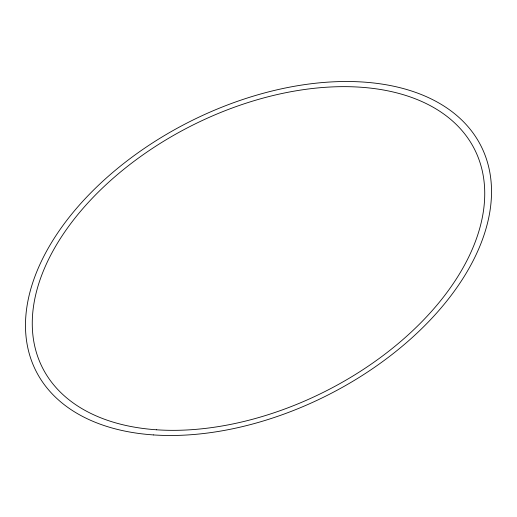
<?xml version="1.0" encoding="UTF-8"?>
<svg xmlns="http://www.w3.org/2000/svg" width="517" height="517" viewBox="0 0 517 517"><rect width="100%" height="100%" fill="white"/><g stroke="black" fill="none" stroke-linecap="round" stroke-linejoin="round"><path stroke-width="0.78" d="M153.575 434.933A249.336 153.161 -26.8 0 0 491.15 182.495A249.336 153.161 -26.8 0 0 130.775 158.073A249.336 153.161 -26.8 0 0 153.575 434.933M156.632 429.795A242.072 148.702 -26.8 0 0 484.377 184.705A242.072 148.702 -26.8 0 0 134.491 160.994A242.072 148.702 -26.8 0 0 156.632 429.795"/></g></svg>
